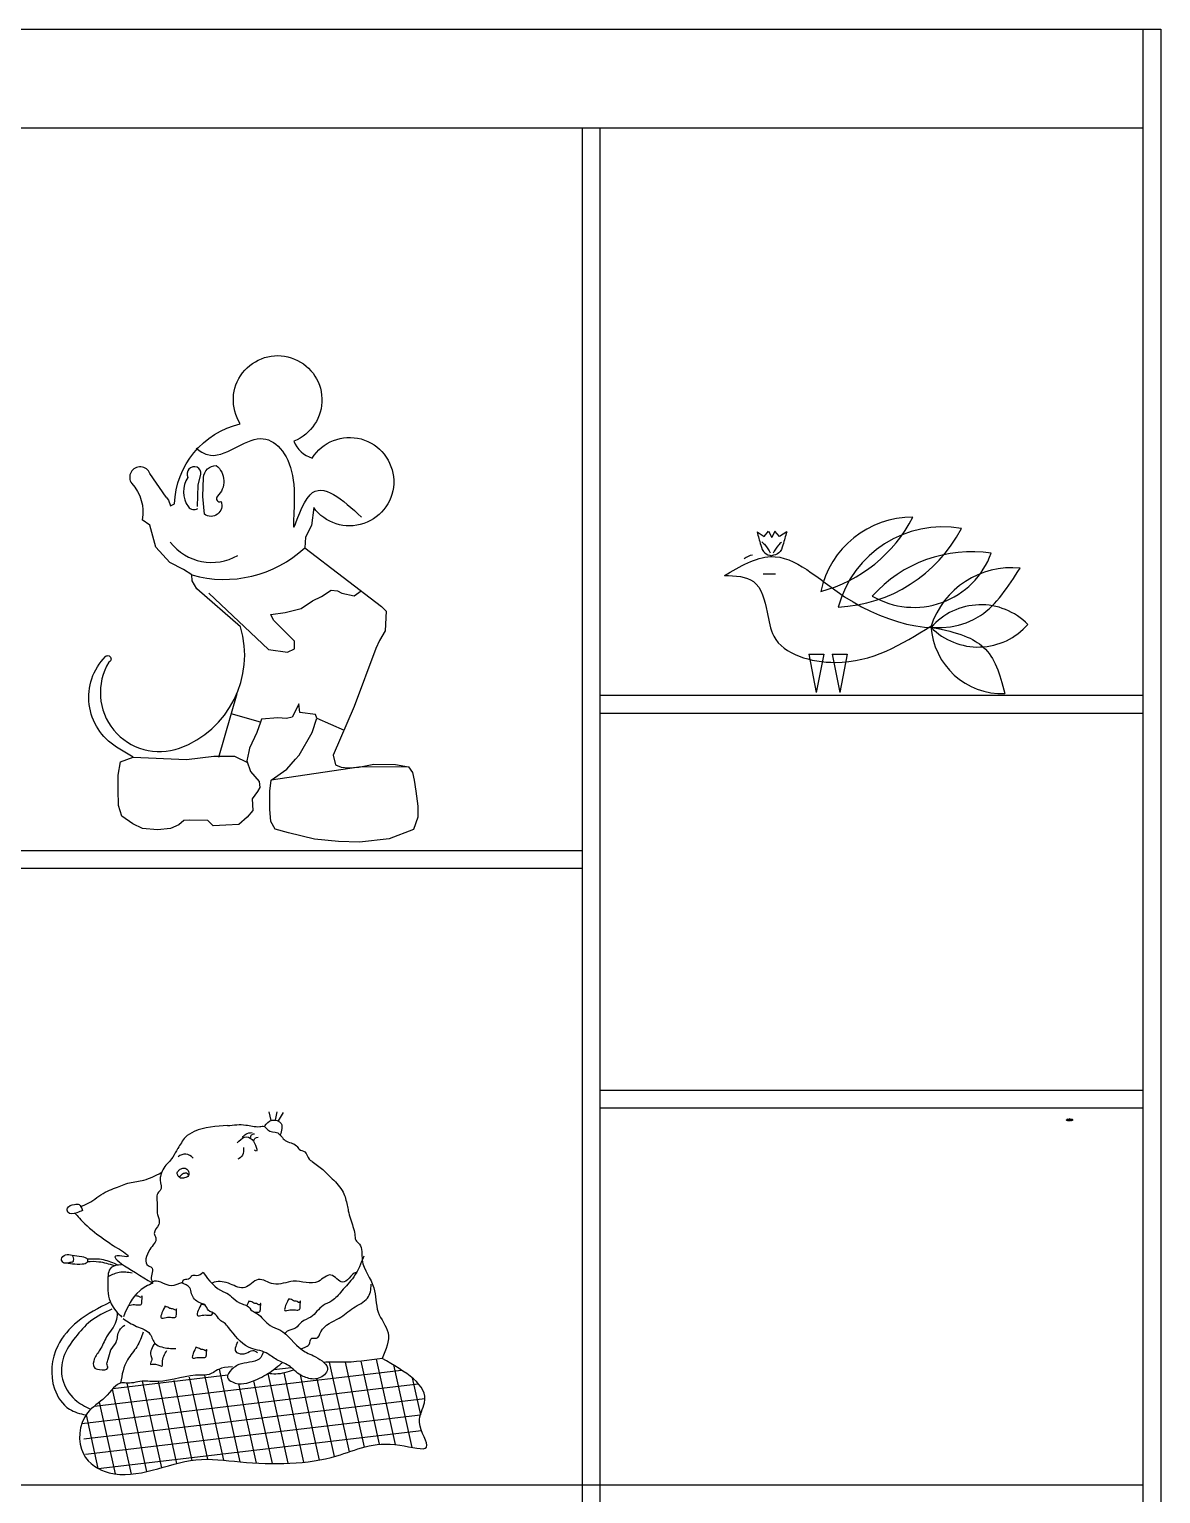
# Model space of a CAD drawing. Header units: inches. Extents: x 8.4 to 50.9, y 14.4 to 39.2.
# Drawn here: x 20.068 to 21.215, y 25.467 to 26.951 of the extents above; entities that cross this region are included whole.
import ezdxf

# ---------------------------------------------------------------- set-up
doc = ezdxf.new("R2010")
doc.units = ezdxf.units.IN
doc.header["$MEASUREMENT"] = 0
doc.layers.add('02', color=2, linetype='Continuous')

msp = doc.modelspace()

# ---------------------------------------------------------------- linework, layer by layer
at = {"layer": '02'}
for p, q in [((19.1545, 26.951), (21.2145, 26.951)), ((21.1965, 26.951), (21.1965, 24.451)), ((21.2145, 26.951), (21.2145, 24.451)), ((19.1755, 26.851), (21.1965, 26.851)), ((20.6285, 24.451), (20.6285, 26.851)), ((20.6465, 24.451), (20.6465, 26.851)), ((20.8054, 26.4418), (20.8126, 26.437)), ((20.8126, 26.437), (20.8172, 26.4426)), ((20.8172, 26.4426), (20.8204, 26.4362)), ((20.8236, 26.4426), (20.8204, 26.4362)), ((20.8282, 26.437), (20.8236, 26.4426)), ((20.8355, 26.4418), (20.8282, 26.437)), ((20.8115, 26.3992), (20.824, 26.3992)), ((20.8578, 26.318), (20.8654, 26.279)), ((20.8578, 26.318), (20.8731, 26.318)), ((20.8731, 26.318), (20.8654, 26.279)), ((20.8816, 26.318), (20.8893, 26.279)), ((20.8816, 26.318), (20.8969, 26.318)), ((20.8969, 26.318), (20.8893, 26.279)), ((20.2782, 26.2777), (20.2597, 26.213)), ((20.6465, 26.2762), (21.1965, 26.2762)), ((20.3021, 26.2488), (20.2724, 26.2573)), ((20.3593, 26.2531), (20.3869, 26.241)), ((20.6465, 26.2582), (21.1965, 26.2582)), ((20.4521, 26.2038), (20.402, 26.2034)), ((20.402, 26.2034), (20.3131, 26.1901)), ((19.1755, 26.119), (20.6285, 26.119)), ((19.1755, 26.101), (20.6285, 26.101)), ((20.6465, 25.8762), (21.1965, 25.8762)), ((20.3106, 25.854), (20.3128, 25.8453)), ((20.3187, 25.854), (20.3171, 25.8458)), ((20.3253, 25.8534), (20.3202, 25.8449)), ((20.6465, 25.8582), (21.1965, 25.8582)), ((21.1191, 25.8459), (21.1192, 25.8459)), ((21.1191, 25.8458), (21.1191, 25.8459)), ((21.1191, 25.8459), (21.1191, 25.8459)), ((21.1191, 25.8457), (21.1191, 25.8458)), ((21.1191, 25.8458), (21.1191, 25.8458)), ((21.1191, 25.8458), (21.1191, 25.8458)), ((21.1191, 25.8458), (21.1191, 25.8458)), ((21.1191, 25.8457), (21.1191, 25.8457)), ((21.1191, 25.8456), (21.1191, 25.8457)), ((21.1191, 25.8457), (21.1191, 25.8457)), ((21.1191, 25.8457), (21.1191, 25.8457)), ((21.1192, 25.8456), (21.1191, 25.8456)), ((21.1191, 25.8456), (21.1191, 25.8456)), ((21.1192, 25.8461), (21.1192, 25.8462)), ((21.1192, 25.8462), (21.1193, 25.8462)), ((21.1192, 25.846), (21.1192, 25.8461)), ((21.1192, 25.846), (21.1192, 25.8461)), ((21.1193, 25.8461), (21.1192, 25.846)), ((21.1192, 25.8461), (21.1193, 25.8461)), ((21.1192, 25.8461), (21.1192, 25.8461)), ((21.1192, 25.8461), (21.1192, 25.8461)), ((21.1192, 25.8461), (21.1192, 25.8461)), ((21.1193, 25.8461), (21.1192, 25.8461)), ((21.1192, 25.8459), (21.1192, 25.846)), ((21.1192, 25.846), (21.1192, 25.8459)), ((21.1192, 25.8459), (21.1192, 25.846)), ((21.1192, 25.8459), (21.1192, 25.8459)), ((21.1192, 25.8459), (21.1193, 25.8458)), ((21.1192, 25.8459), (21.1192, 25.8458)), ((21.1192, 25.8459), (21.1192, 25.8459)), ((21.1192, 25.8459), (21.1192, 25.8459)), ((21.1192, 25.8459), (21.1192, 25.8459)), ((21.1192, 25.8457), (21.1192, 25.8458)), ((21.1192, 25.8458), (21.1193, 25.8458)), ((21.1192, 25.8458), (21.1192, 25.8458)), ((21.1192, 25.8458), (21.1192, 25.8458)), ((21.1193, 25.8457), (21.1192, 25.8457)), ((21.1192, 25.8457), (21.1192, 25.8456)), ((21.1193, 25.8457), (21.1192, 25.8457)), ((21.1194, 25.8463), (21.1193, 25.8462)), ((21.1193, 25.8462), (21.1193, 25.8462)), ((21.1193, 25.8462), (21.1193, 25.8461)), ((21.1193, 25.8461), (21.1193, 25.8462)), ((21.1193, 25.8462), (21.1193, 25.8462)), ((21.1193, 25.8461), (21.1193, 25.8461)), ((21.1193, 25.8458), (21.1193, 25.8457)), ((21.1193, 25.8457), (21.1194, 25.8456)), ((21.1195, 25.8463), (21.1194, 25.8463)), ((21.1194, 25.8456), (21.1195, 25.8456)), ((21.1196, 25.8464), (21.1195, 25.8463)), ((21.1195, 25.8456), (21.1201, 25.8455)), ((21.1195, 25.8456), (21.1195, 25.8456)), ((21.1195, 25.8455), (21.1195, 25.8456)), ((21.1201, 25.8454), (21.1195, 25.8455)), ((21.12, 25.8464), (21.1196, 25.8464)), ((21.1203, 25.8465), (21.12, 25.8464)), ((21.1201, 25.8458), (21.1202, 25.8459)), ((21.1201, 25.8456), (21.1201, 25.8458)), ((21.1201, 25.8455), (21.1201, 25.8456)), ((21.1202, 25.8459), (21.1203, 25.846)), ((21.1205, 25.8465), (21.1203, 25.8465)), ((21.1205, 25.8465), (21.1203, 25.8465)), ((21.1203, 25.846), (21.1204, 25.8461)), ((21.1204, 25.8461), (21.1206, 25.8462)), ((21.1206, 25.8457), (21.1204, 25.8458)), ((21.1206, 25.8457), (21.1204, 25.8458)), ((21.1205, 25.8457), (21.1204, 25.8458)), ((21.1205, 25.8458), (21.1204, 25.8458)), ((21.1205, 25.8457), (21.1204, 25.8457)), ((21.1205, 25.8457), (21.1204, 25.8457)), ((21.1205, 25.8456), (21.1204, 25.8455)), ((21.1206, 25.8456), (21.1204, 25.8455)), ((21.1206, 25.8456), (21.1204, 25.8455)), ((21.1205, 25.8456), (21.1204, 25.8456)), ((21.1205, 25.8456), (21.1204, 25.8456)), ((21.1205, 25.8455), (21.1204, 25.8455)), ((21.1207, 25.8469), (21.1205, 25.8465)), ((21.1206, 25.8465), (21.1205, 25.8465)), ((21.1206, 25.8465), (21.1205, 25.8465)), ((21.1206, 25.8457), (21.1205, 25.8459)), ((21.1206, 25.8457), (21.1205, 25.8459)), ((21.1205, 25.8458), (21.1205, 25.8459)), ((21.1205, 25.8456), (21.1206, 25.8457)), ((21.1206, 25.8456), (21.1205, 25.8454)), ((21.1206, 25.8456), (21.1205, 25.8454)), ((21.1205, 25.8456), (21.1205, 25.8456)), ((21.1206, 25.8456), (21.1205, 25.8456)), ((21.1205, 25.8455), (21.1205, 25.8454)), ((21.1207, 25.8468), (21.1206, 25.8465)), ((21.1207, 25.8465), (21.1206, 25.8465)), ((21.1207, 25.8465), (21.1206, 25.8465)), ((21.1206, 25.8462), (21.1208, 25.8462)), ((21.1206, 25.8458), (21.1206, 25.8459)), ((21.1206, 25.8458), (21.1206, 25.8459)), ((21.1206, 25.8456), (21.1207, 25.8454)), ((21.1206, 25.8455), (21.1206, 25.8454)), ((21.1206, 25.8455), (21.1206, 25.8454)), ((21.1207, 25.8469), (21.1207, 25.8465)), ((21.1208, 25.8464), (21.1207, 25.8465)), ((21.1207, 25.8457), (21.1207, 25.8459)), ((21.1207, 25.8458), (21.1207, 25.8459)), ((21.1207, 25.8458), (21.1208, 25.8459)), ((21.1207, 25.8458), (21.1207, 25.8459)), ((21.1207, 25.8458), (21.1208, 25.8459)), ((21.1207, 25.8458), (21.1208, 25.8459)), ((21.1207, 25.8458), (21.1207, 25.8457)), ((21.1207, 25.8457), (21.1209, 25.8458)), ((21.1207, 25.8457), (21.1209, 25.8458)), ((21.1207, 25.8458), (21.1207, 25.8458)), ((21.1207, 25.8457), (21.1207, 25.8458)), ((21.1207, 25.8456), (21.1207, 25.8454)), ((21.1207, 25.8456), (21.1209, 25.8455)), ((21.1207, 25.8456), (21.1209, 25.8455)), ((21.1207, 25.8456), (21.1208, 25.8455)), ((21.1208, 25.8455), (21.1207, 25.8456)), ((21.1207, 25.8455), (21.1208, 25.8454)), ((21.1207, 25.8455), (21.1207, 25.8454)), ((21.1207, 25.8455), (21.1208, 25.8454)), ((21.1207, 25.8455), (21.1208, 25.8454)), ((21.1209, 25.8464), (21.1208, 25.8464)), ((21.1208, 25.8462), (21.1209, 25.8461)), ((21.1208, 25.8458), (21.1208, 25.8459)), ((21.1208, 25.8457), (21.1209, 25.8458)), ((21.1208, 25.8458), (21.1209, 25.8458)), ((21.1208, 25.8457), (21.1209, 25.8457)), ((21.1208, 25.8456), (21.1209, 25.8457)), ((21.1208, 25.8456), (21.1209, 25.8456)), ((21.1208, 25.8456), (21.1209, 25.8456)), ((21.1208, 25.8456), (21.1209, 25.8455)), ((21.1208, 25.8455), (21.1208, 25.8454)), ((21.1208, 25.8455), (21.1209, 25.8455)), ((21.1208, 25.8455), (21.1208, 25.8455)), ((21.1209, 25.8465), (21.1209, 25.8469)), ((21.121, 25.8465), (21.1209, 25.8465)), ((21.121, 25.8464), (21.1209, 25.8464)), ((21.1209, 25.8461), (21.1211, 25.846)), ((21.121, 25.8465), (21.121, 25.8464)), ((21.121, 25.8465), (21.121, 25.8465)), ((21.121, 25.8464), (21.121, 25.8464)), ((21.121, 25.8464), (21.121, 25.8464)), ((21.121, 25.8464), (21.1211, 25.8463)), ((21.1211, 25.8463), (21.121, 25.8464)), ((21.1211, 25.8463), (21.1212, 25.8463)), ((21.1211, 25.8463), (21.1211, 25.8463)), ((21.1212, 25.8462), (21.1211, 25.8463)), ((21.1211, 25.8463), (21.1211, 25.8463)), ((21.1211, 25.846), (21.1212, 25.8459)), ((21.1213, 25.8454), (21.1211, 25.8454)), ((21.1212, 25.8464), (21.1212, 25.8463)), ((21.1213, 25.8464), (21.1212, 25.8464)), ((21.1212, 25.8464), (21.1212, 25.8464)), ((21.1212, 25.8464), (21.1212, 25.8464)), ((21.1212, 25.8464), (21.1212, 25.8464)), ((21.1214, 25.8463), (21.1212, 25.8463)), ((21.1212, 25.8462), (21.1212, 25.8463)), ((21.1212, 25.8463), (21.1212, 25.8463)), ((21.1213, 25.846), (21.1212, 25.8462)), ((21.1213, 25.846), (21.1212, 25.8462)), ((21.1212, 25.8459), (21.1212, 25.8457)), ((21.1212, 25.8457), (21.1213, 25.8456)), ((21.1213, 25.8463), (21.1213, 25.8464)), ((21.1214, 25.8459), (21.1213, 25.846)), ((21.1213, 25.8459), (21.1213, 25.846)), ((21.1213, 25.8457), (21.1213, 25.8459)), ((21.1213, 25.8456), (21.1213, 25.8457)), ((21.1213, 25.8455), (21.1213, 25.8456)), ((21.1213, 25.8456), (21.1213, 25.8455)), ((21.1213, 25.8455), (21.1216, 25.8455)), ((21.1213, 25.8455), (21.1213, 25.8455)), ((21.1213, 25.8454), (21.1218, 25.8454)), ((21.1218, 25.8453), (21.1213, 25.8453)), ((21.1218, 25.8463), (21.1214, 25.8463)), ((21.1215, 25.8458), (21.1214, 25.8459)), ((21.1216, 25.8457), (21.1215, 25.8458)), ((21.1218, 25.8457), (21.1216, 25.8457)), ((21.1216, 25.8455), (21.1219, 25.8454)), ((21.1217, 25.8453), (21.1218, 25.8454)), ((21.1224, 25.8453), (21.1217, 25.8453)), ((21.1221, 25.8464), (21.1218, 25.8463)), ((21.122, 25.8457), (21.1218, 25.8457)), ((21.1219, 25.8454), (21.1223, 25.8454)), ((21.1221, 25.8456), (21.122, 25.8457)), ((21.1222, 25.8469), (21.1221, 25.8469)), ((21.1221, 25.8469), (21.1221, 25.8469)), ((21.1221, 25.8469), (21.1221, 25.8468)), ((21.1221, 25.8469), (21.1221, 25.8469)), ((21.1221, 25.8468), (21.1224, 25.8465)), ((21.1222, 25.8466), (21.1221, 25.8464)), ((21.1222, 25.8464), (21.1221, 25.8464)), ((21.1222, 25.8457), (21.1221, 25.8456)), ((21.1222, 25.847), (21.1222, 25.8469)), ((21.1223, 25.847), (21.1222, 25.847)), ((21.1223, 25.8469), (21.1222, 25.8469)), ((21.1222, 25.8469), (21.1222, 25.8469)), ((21.1222, 25.8469), (21.1222, 25.8469)), ((21.1222, 25.8469), (21.1222, 25.8468)), ((21.1222, 25.8469), (21.1222, 25.8469)), ((21.1222, 25.8468), (21.1226, 25.8465)), ((21.1222, 25.8465), (21.1222, 25.8466)), ((21.1222, 25.8466), (21.1222, 25.8466)), ((21.1222, 25.8466), (21.1222, 25.8466)), ((21.1222, 25.8466), (21.1222, 25.8466)), ((21.1222, 25.8466), (21.1222, 25.8466)), ((21.1222, 25.8466), (21.1222, 25.8466)), ((21.1222, 25.8464), (21.1222, 25.8465)), ((21.1222, 25.8464), (21.1222, 25.8465)), ((21.1225, 25.8464), (21.1222, 25.8464)), ((21.1223, 25.8464), (21.1222, 25.8464)), ((21.1223, 25.8457), (21.1222, 25.8457)), ((21.1223, 25.8469), (21.1223, 25.847)), ((21.1223, 25.8469), (21.1223, 25.8469)), ((21.1223, 25.847), (21.1223, 25.847)), ((21.1227, 25.8466), (21.1223, 25.8469)), ((21.1224, 25.8465), (21.1223, 25.8465)), ((21.1223, 25.8465), (21.1223, 25.8464)), ((21.1223, 25.8464), (21.1223, 25.8464)), ((21.1223, 25.8464), (21.1224, 25.8464)), ((21.1224, 25.8457), (21.1223, 25.8457)), ((21.1223, 25.8454), (21.1228, 25.8454)), ((21.1224, 25.8465), (21.1225, 25.8464)), ((21.1224, 25.8465), (21.1224, 25.8465)), ((21.1224, 25.8464), (21.1224, 25.8463)), ((21.1224, 25.8463), (21.1225, 25.8462)), ((21.1225, 25.846), (21.1224, 25.8458)), ((21.1224, 25.8458), (21.1224, 25.8457)), ((21.1224, 25.8454), (21.1224, 25.8453)), ((21.1229, 25.8453), (21.1224, 25.8453)), ((21.1226, 25.8465), (21.1225, 25.8465)), ((21.1229, 25.8464), (21.1225, 25.8464)), ((21.1225, 25.8464), (21.1225, 25.8464)), ((21.1225, 25.8464), (21.1225, 25.8464)), ((21.1225, 25.8464), (21.1225, 25.8464)), ((21.1225, 25.8462), (21.1225, 25.8461)), ((21.1225, 25.8461), (21.1225, 25.846)), ((21.1226, 25.8465), (21.1227, 25.8466)), ((21.1226, 25.8465), (21.1226, 25.8465)), ((21.1226, 25.8465), (21.1226, 25.8465)), ((21.1226, 25.8465), (21.1226, 25.8464)), ((21.1226, 25.8465), (21.1226, 25.8465)), ((21.1226, 25.8464), (21.1226, 25.8464)), ((21.1226, 25.8464), (21.1226, 25.8464)), ((21.1226, 25.8464), (21.1227, 25.8464)), ((21.1227, 25.8466), (21.1227, 25.8466)), ((21.1227, 25.8466), (21.1227, 25.8466)), ((21.1227, 25.8465), (21.1227, 25.8466)), ((21.1227, 25.8465), (21.1227, 25.8465)), ((21.1227, 25.8464), (21.1227, 25.8465)), ((21.1227, 25.8465), (21.1227, 25.8465)), ((21.1228, 25.8465), (21.1227, 25.8465)), ((21.1231, 25.8465), (21.1228, 25.8465)), ((21.1233, 25.8455), (21.1228, 25.8454)), ((21.1232, 25.8464), (21.1229, 25.8464)), ((21.1232, 25.8453), (21.1229, 25.8453)), ((21.1229, 25.8453), (21.1229, 25.8453)), ((21.1234, 25.8465), (21.1231, 25.8465)), ((21.1231, 25.8458), (21.1232, 25.846)), ((21.1234, 25.8458), (21.1231, 25.8458)), ((21.1231, 25.8458), (21.1231, 25.8458)), ((21.1231, 25.8458), (21.1231, 25.8458)), ((21.1236, 25.8464), (21.1232, 25.8464)), ((21.1232, 25.8458), (21.1232, 25.846)), ((21.1232, 25.8458), (21.1233, 25.846)), ((21.1232, 25.846), (21.1235, 25.846)), ((21.1232, 25.846), (21.1232, 25.846)), ((21.1232, 25.846), (21.1232, 25.846)), ((21.1233, 25.8453), (21.1232, 25.8453)), ((21.1233, 25.8458), (21.1234, 25.846)), ((21.1233, 25.8455), (21.1236, 25.8455)), ((21.1237, 25.8453), (21.1233, 25.8453)), ((21.1237, 25.8465), (21.1234, 25.8465)), ((21.1234, 25.8458), (21.1234, 25.846)), ((21.1235, 25.8458), (21.1234, 25.8458)), ((21.1235, 25.846), (21.1235, 25.846)), ((21.1235, 25.846), (21.1235, 25.8458)), ((21.1235, 25.846), (21.1235, 25.846)), ((21.1235, 25.846), (21.1235, 25.846)), ((21.1239, 25.8464), (21.1236, 25.8464)), ((21.1237, 25.8461), (21.1236, 25.8459)), ((21.1236, 25.8459), (21.1236, 25.8458)), ((21.1236, 25.8458), (21.1236, 25.8457)), ((21.1236, 25.8456), (21.1237, 25.8458)), ((21.1236, 25.8457), (21.1236, 25.8455)), ((21.1236, 25.8455), (21.1236, 25.8456)), ((21.1236, 25.8455), (21.1236, 25.8455)), ((21.1236, 25.8455), (21.1236, 25.8455)), ((21.1236, 25.8455), (21.1236, 25.8455)), ((21.124, 25.8465), (21.1237, 25.8465)), ((21.1239, 25.8462), (21.1237, 25.8461)), ((21.1237, 25.8459), (21.1238, 25.846)), ((21.1237, 25.8458), (21.1237, 25.8459)), ((21.1238, 25.846), (21.1239, 25.8461)), ((21.1242, 25.8464), (21.1239, 25.8464)), ((21.124, 25.8463), (21.1239, 25.8462)), ((21.1239, 25.8461), (21.1241, 25.8462)), ((21.1242, 25.8464), (21.124, 25.8465)), ((21.1242, 25.8463), (21.124, 25.8463)), ((21.1241, 25.8457), (21.124, 25.8458)), ((21.1241, 25.8457), (21.124, 25.8458)), ((21.1241, 25.8457), (21.124, 25.8457)), ((21.1241, 25.8457), (21.124, 25.8457)), ((21.1241, 25.8456), (21.124, 25.8456)), ((21.1241, 25.8456), (21.124, 25.8456)), ((21.1241, 25.8456), (21.124, 25.8456)), ((21.1241, 25.8456), (21.124, 25.8456)), ((21.1241, 25.8456), (21.124, 25.8455)), ((21.1241, 25.8456), (21.124, 25.8455)), ((21.1241, 25.8456), (21.124, 25.8455)), ((21.1241, 25.8455), (21.124, 25.8455)), ((21.1241, 25.8462), (21.1242, 25.8462)), ((21.1242, 25.8457), (21.1241, 25.8459)), ((21.1242, 25.8458), (21.1241, 25.8459)), ((21.1241, 25.8458), (21.1241, 25.8459)), ((21.1241, 25.8458), (21.1242, 25.8457)), ((21.1241, 25.8457), (21.1241, 25.8458)), ((21.1242, 25.8458), (21.1241, 25.8458)), ((21.1241, 25.8456), (21.1241, 25.8455)), ((21.1241, 25.8455), (21.1241, 25.8454)), ((21.1242, 25.8455), (21.1241, 25.8454)), ((21.1242, 25.8455), (21.1241, 25.8454)), ((21.1241, 25.8455), (21.1241, 25.8454)), ((21.1241, 25.8455), (21.1242, 25.8455)), ((21.1241, 25.8455), (21.1241, 25.8455)), ((21.1244, 25.8464), (21.1242, 25.8464)), ((21.1242, 25.8464), (21.1242, 25.8464)), ((21.1244, 25.8463), (21.1242, 25.8463)), ((21.1242, 25.8462), (21.1244, 25.8462)), ((21.1242, 25.8457), (21.1242, 25.8459)), ((21.1242, 25.8457), (21.1242, 25.8459)), ((21.1242, 25.8458), (21.1242, 25.8459)), ((21.1242, 25.8457), (21.1242, 25.8458)), ((21.1242, 25.8455), (21.1242, 25.8453)), ((21.1242, 25.8455), (21.1242, 25.8453)), ((21.1242, 25.8454), (21.1242, 25.8453)), ((21.1243, 25.8457), (21.1244, 25.8459)), ((21.1243, 25.8457), (21.1244, 25.8459)), ((21.1243, 25.8458), (21.1243, 25.8459)), ((21.1243, 25.8458), (21.1243, 25.8459)), ((21.1243, 25.8457), (21.1245, 25.8458)), ((21.1243, 25.8457), (21.1245, 25.8458)), ((21.1243, 25.8458), (21.1244, 25.8458)), ((21.1243, 25.8456), (21.1245, 25.8455)), ((21.1243, 25.8456), (21.1245, 25.8455)), ((21.1243, 25.8456), (21.1244, 25.8456)), ((21.1244, 25.8456), (21.1243, 25.8456)), ((21.1243, 25.8455), (21.1244, 25.8454)), ((21.1243, 25.8455), (21.1243, 25.8454)), ((21.1243, 25.8455), (21.1244, 25.8454)), ((21.1243, 25.8455), (21.1244, 25.8454)), ((21.1243, 25.8454), (21.1243, 25.8453)), ((21.1246, 25.8464), (21.1244, 25.8464)), ((21.1246, 25.8462), (21.1244, 25.8463)), ((21.1244, 25.8462), (21.1246, 25.8461)), ((21.1244, 25.8457), (21.1244, 25.8458)), ((21.1244, 25.8457), (21.1245, 25.8457)), ((21.1244, 25.8457), (21.1245, 25.8457)), ((21.1244, 25.8456), (21.1244, 25.8456)), ((21.1244, 25.8456), (21.1245, 25.8455)), ((21.1244, 25.8456), (21.1245, 25.8456)), ((21.1244, 25.8456), (21.1245, 25.8456)), ((21.1244, 25.8456), (21.1245, 25.8456)), ((21.1244, 25.8455), (21.1244, 25.8455)), ((21.1247, 25.8464), (21.1246, 25.8464)), ((21.1248, 25.8461), (21.1246, 25.8462)), ((21.1246, 25.8461), (21.1247, 25.846)), ((21.1249, 25.8463), (21.1247, 25.8464)), ((21.1247, 25.846), (21.1248, 25.8458)), ((21.1248, 25.8459), (21.1248, 25.8461)), ((21.1249, 25.8458), (21.1248, 25.8459)), ((21.1248, 25.8458), (21.1249, 25.8457)), ((21.1249, 25.8455), (21.1248, 25.8455)), ((21.125, 25.8463), (21.1249, 25.8463)), ((21.1249, 25.8456), (21.1249, 25.8458)), ((21.125, 25.8457), (21.1249, 25.8456)), ((21.1249, 25.8457), (21.1249, 25.8455)), ((21.1249, 25.8455), (21.1249, 25.8456)), ((21.1249, 25.8456), (21.1249, 25.8455)), ((21.1249, 25.8455), (21.125, 25.8456)), ((21.1249, 25.8455), (21.1249, 25.8455)), ((21.1249, 25.8455), (21.1249, 25.8455)), ((21.1249, 25.8455), (21.1249, 25.8455)), ((21.1249, 25.8455), (21.1249, 25.8455)), ((21.1251, 25.8463), (21.125, 25.8463)), ((21.125, 25.8458), (21.1251, 25.8457)), ((21.125, 25.8458), (21.125, 25.8457)), ((21.125, 25.8458), (21.125, 25.8457)), ((21.125, 25.8458), (21.125, 25.8458)), ((21.125, 25.8458), (21.125, 25.8458)), ((21.1251, 25.8458), (21.125, 25.8458)), ((21.125, 25.8457), (21.125, 25.8457)), ((21.1251, 25.8457), (21.125, 25.8457)), ((21.125, 25.8457), (21.125, 25.8457)), ((21.125, 25.8457), (21.125, 25.8457)), ((21.125, 25.8457), (21.125, 25.8457)), ((21.125, 25.8456), (21.1251, 25.8456)), ((21.1251, 25.8463), (21.1251, 25.8463)), ((21.1252, 25.8462), (21.1251, 25.8463)), ((21.1251, 25.8462), (21.1251, 25.846)), ((21.1251, 25.8462), (21.1251, 25.8461)), ((21.1251, 25.8462), (21.1251, 25.8462)), ((21.1251, 25.8461), (21.1251, 25.846)), ((21.1251, 25.846), (21.1251, 25.8459)), ((21.1251, 25.846), (21.1251, 25.8459)), ((21.1251, 25.8459), (21.1251, 25.8458)), ((21.1251, 25.8459), (21.1251, 25.8459)), ((21.1252, 25.8459), (21.1251, 25.8459)), ((21.1251, 25.8459), (21.1251, 25.8459)), ((21.1252, 25.8459), (21.1251, 25.8459)), ((21.1252, 25.8458), (21.1251, 25.8458)), ((21.1251, 25.8457), (21.1251, 25.8457)), ((21.1251, 25.8457), (21.1252, 25.8457)), ((21.1251, 25.8456), (21.1251, 25.8457)), ((21.1252, 25.8457), (21.1251, 25.8457)), ((21.1252, 25.8457), (21.1251, 25.8457)), ((21.1252, 25.8462), (21.1252, 25.8462)), ((21.1252, 25.8461), (21.1252, 25.8462)), ((21.1252, 25.8461), (21.1252, 25.846)), ((21.1253, 25.8461), (21.1252, 25.8457)), ((21.1253, 25.8461), (21.1252, 25.8461)), ((21.1252, 25.8461), (21.1252, 25.8461)), ((21.1252, 25.8459), (21.1253, 25.846)), ((21.1252, 25.846), (21.1252, 25.8459)), ((21.1252, 25.8459), (21.1252, 25.8459)), ((21.1252, 25.8459), (21.1252, 25.8459)), ((21.1252, 25.8459), (21.1252, 25.8459)), ((21.1252, 25.8458), (21.1252, 25.8458)), ((21.1252, 25.8457), (21.1252, 25.8458)), ((21.1252, 25.8457), (21.1252, 25.8456)), ((21.1252, 25.8457), (21.1252, 25.8457)), ((21.1252, 25.8457), (21.1252, 25.8456)), ((21.1252, 25.8457), (21.1252, 25.8457)), ((21.1253, 25.8457), (21.1252, 25.8457)), ((21.1253, 25.8461), (21.1253, 25.846)), ((21.1253, 25.8461), (21.1253, 25.8461)), ((21.1253, 25.8461), (21.1253, 25.8461)), ((21.1253, 25.846), (21.1253, 25.8461)), ((21.1253, 25.8461), (21.1253, 25.8461)), ((21.1253, 25.8461), (21.1253, 25.8461)), ((21.1253, 25.846), (21.1253, 25.8458)), ((21.1253, 25.846), (21.1253, 25.846)), ((21.1253, 25.8458), (21.1253, 25.8457)), ((21.1253, 25.8458), (21.1253, 25.8458)), ((20.276, 25.5956), (20.276, 25.5955)), ((20.3717, 25.6006), (20.392, 25.5096)), ((20.3879, 25.6004), (20.4071, 25.5144)), ((20.4038, 25.6014), (20.4226, 25.5173)), ((20.4195, 25.6034), (20.4387, 25.5171)), ((20.4195, 25.6034), (20.4387, 25.5171)), ((20.4369, 25.5977), (20.4555, 25.5142)), ((20.1336, 25.5558), (20.4452, 25.5925)), ((20.1527, 25.5739), (20.269, 25.5876)), ((20.1824, 25.5812), (20.2019, 25.4936)), ((20.1986, 25.5808), (20.2171, 25.4978)), ((20.2145, 25.5819), (20.2325, 25.501)), ((20.2299, 25.5853), (20.2484, 25.5021)), ((20.2455, 25.5874), (20.2648, 25.5012)), ((20.2603, 25.5934), (20.2813, 25.4995)), ((20.2952, 25.5816), (20.314, 25.4977)), ((20.3097, 25.589), (20.33, 25.498)), ((20.3156, 25.5931), (20.3332, 25.5951)), ((20.3257, 25.5896), (20.3459, 25.4991)), ((20.3423, 25.5876), (20.3616, 25.5013)), ((20.3593, 25.5837), (20.3769, 25.5048)), ((20.4559, 25.5846), (20.4643, 25.547)), ((20.1213, 25.5384), (20.4621, 25.5786)), ((20.1519, 25.573), (20.1711, 25.487)), ((20.1667, 25.5792), (20.1867, 25.4896)), ((20.2798, 25.5787), (20.2977, 25.4983)), ((20.1231, 25.5228), (20.4689, 25.5636)), ((20.1387, 25.5599), (20.1549, 25.4873)), ((20.125, 25.5072), (20.4644, 25.5472)), ((20.1254, 25.5472), (20.1375, 25.4929)), ((20.1377, 25.4928), (20.4653, 25.5314)), ((19.1755, 25.4762), (21.1965, 25.4762))]:
    msp.add_line(p, q, dxfattribs=at)
for points in [[(20.2817, 26.5513, -2.780632), (20.3361, 26.5337, 0.231731), (20.3545, 26.5165, -3.269279), (20.3561, 26.4664), (20.3538, 26.4482), (20.3479, 26.4365), (20.3471, 26.4255), (20.425, 26.3661), (20.4297, 26.3614), (20.4285, 26.3414), (20.4227, 26.3317), (20.4191, 26.3235), (20.3973, 26.2648), (20.3757, 26.2155), (20.3781, 26.2058), (20.384, 26.2034), (20.391, 26.2026), (20.402, 26.2034), (20.4172, 26.2065), (20.4391, 26.2062), (20.4521, 26.2038), (20.4564, 26.1979), (20.4579, 26.1901), (20.4595, 26.1792), (20.4615, 26.1639), (20.4615, 26.1526), (20.4572, 26.1401), (20.4325, 26.1307), (20.4027, 26.1275), (20.3812, 26.1279), (20.3569, 26.1303), (20.3307, 26.1369), (20.317, 26.1404), (20.3127, 26.1483), (20.3115, 26.1608), (20.3115, 26.1792), (20.3131, 26.1901), (20.3288, 26.2015), (20.3378, 26.2116), (20.3413, 26.2155), (20.3546, 26.2386), (20.3593, 26.2531), (20.3581, 26.2566), (20.3421, 26.2586), (20.3409, 26.2676), (20.337, 26.259), (20.3342, 26.2539), (20.3284, 26.2527), (20.3198, 26.2535), (20.3033, 26.2519), (20.3021, 26.2488), (20.2986, 26.2386), (20.2912, 26.2226), (20.2904, 26.2191), (20.2884, 26.2097), (20.292, 26.1991), (20.301, 26.1889), (20.3014, 26.1827), (20.299, 26.1788), (20.2939, 26.1713), (20.2943, 26.1596), (20.2888, 26.1526), (20.2804, 26.1454), (20.2671, 26.1446), (20.2542, 26.1439), (20.2487, 26.1493), (20.2303, 26.1497), (20.2244, 26.1493), (20.2194, 26.145), (20.2111, 26.1411), (20.1978, 26.14), (20.1826, 26.1411), (20.1728, 26.1458), (20.1618, 26.1536), (20.1583, 26.1646), (20.1579, 26.1806), (20.1579, 26.1951), (20.1602, 26.2088), (20.1732, 26.2135), (20.1563, 26.2238, -0.480393), (20.145, 26.3154, -1.257082), (20.1485, 26.3099, 0.706408), (20.2201, 26.2227, 0.397958), (20.282, 26.3455), (20.2378, 26.384), (20.2331, 26.3923), (20.2327, 26.3981), (20.2241, 26.4036), (20.2104, 26.4106), (20.1963, 26.4263), (20.19, 26.4486), (20.1823, 26.454)], [(20.2065, 26.477), (20.2089, 26.4738), (20.2109, 26.4683), (20.2152, 26.4702, -0.337972), (20.2817, 26.5513)], [(20.2065, 26.477), (20.1901, 26.5008, 1.147535), (20.1717, 26.4909, -0.239038), (20.1823, 26.454, 0.932314)], [(20.2384, 26.4676), (20.239, 26.489), (20.2416, 26.5001, 0.357136), (20.2379, 26.5072, 0.713549), (20.2287, 26.497, 0.314811), (20.2291, 26.4672, 0.383013), (20.2387, 26.4653, -0.242652)], [(20.2454, 26.4596), (20.2437, 26.4776), (20.2446, 26.4968, -0.410066), (20.2574, 26.509, -0.451179), (20.2586, 26.4779, 0.84041), (20.2623, 26.4725, -0.740597), (20.2454, 26.4596)]]:
    msp.add_lwpolyline(points, format="xyb", dxfattribs=at)
for points in [[(20.2499, 26.3796), (20.3102, 26.3225), (20.3297, 26.3199), (20.3368, 26.3232), (20.3368, 26.331), (20.3154, 26.3524), (20.3128, 26.3582), (20.3271, 26.3601), (20.3433, 26.364), (20.355, 26.3718), (20.3641, 26.3764), (20.3738, 26.3828), (20.3803, 26.3822), (20.3848, 26.3796), (20.3972, 26.377), (20.4043, 26.3822)], [(20.1732, 26.2135), (20.2271, 26.2113), (20.2548, 26.2146), (20.276, 26.2146), (20.289, 26.2081)]]:
    msp.add_lwpolyline(points, dxfattribs=at)
for centre, radius in [((21.1207, 25.8456), 0.000526), ((21.1207, 25.8456), 0.000564), ((21.1207, 25.8456), 0.000342), ((21.1207, 25.8456), 0.000322), ((21.1207, 25.8456), 0.000273), ((21.1207, 25.8456), 0.000077), ((21.1207, 25.8456), 0.0000414), ((21.1213, 25.8454), 0.0000474), ((21.1242, 25.8456), 0.000532), ((21.1242, 25.8456), 0.00049), ((21.1242, 25.8456), 0.000342), ((21.1242, 25.8456), 0.000322), ((21.1242, 25.8456), 0.000273), ((21.1242, 25.8456), 0.000077), ((21.1242, 25.8456), 0.0000414)]:
    msp.add_circle(centre, radius, dxfattribs=at)
for centre, radius, start, end in [((20.9629, 26.3618), 0.0949, 89.6755, 168.0465), ((20.8315, 26.5248), 0.1485, 285.0539, 332.6681), ((20.9934, 26.3375), 0.1093, 79.8911, 165.1278), ((20.8808, 26.5141), 0.1487, 272.6693, 332.3497), ((20.2527, 26.4641), 0.0533, 218.1081, 299.9312), ((20.2654, 26.5141), 0.1205, 254.2406, 312.7067), ((20.803, 26.4024), 0.016, 97.5951, 131.4079), ((21.0229, 26.2867), 0.135, 81.5012, 138.2063), ((20.9644, 26.4487), 0.0834, 239.6168, 340.0908), ((21.0635, 26.3194), 0.086, 84.3179, 161.874), ((21.0323, 26.3009), 0.067, 44.6425, 138.8712), ((21.0541, 26.3503), 0.0725, 183.2503, 272.0156), ((21.0295, 26.3921), 0.067, 224.6425, 318.8712), ((21.1207, 25.8456), 0.000174, 130.363, 137.2977), ((21.1207, 25.8456), 0.000174, 160.363, 167.2977), ((21.1207, 25.8456), 0.000174, 190.363, 197.2977), ((21.1207, 25.8456), 0.000174, 220.363, 227.2977), ((21.1207, 25.8456), 0.000174, 100.363, 107.2977), ((21.1207, 25.8456), 0.0000962, 89.6688, 167.3416), ((21.1207, 25.8456), 0.0000962, 209.6688, 287.3416), ((21.1207, 25.8456), 0.000174, 250.363, 257.2977), ((21.1208, 25.8469), 0.0000603, 0, 180), ((21.1208, 25.8466), 0.000133, 240.6981, 294.7246), ((21.1207, 25.8456), 0.000174, 70.363, 77.2977), ((21.1207, 25.8456), 0.0000962, 329.6688, 47.3416), ((21.1207, 25.8456), 0.000174, 280.363, 287.2977), ((21.1207, 25.8456), 0.000174, 40.363, 47.2977), ((21.1207, 25.8456), 0.000174, 10.363, 17.2977), ((21.1207, 25.8456), 0.000174, 340.363, 347.2977), ((21.1207, 25.8456), 0.000174, 310.363, 317.2977), ((21.1242, 25.8456), 0.000174, 132.7023, 139.637), ((21.1242, 25.8456), 0.0000962, 132.6584, 210.3312), ((21.1242, 25.8456), 0.000174, 162.7023, 169.637), ((21.1242, 25.8456), 0.000174, 192.7023, 199.637), ((21.1242, 25.8456), 0.000174, 222.7023, 229.637), ((21.1242, 25.8456), 0.000174, 102.7023, 109.637), ((21.1242, 25.8456), 0.0000962, 12.6584, 90.3312), ((21.1242, 25.8456), 0.0000962, 252.6584, 330.3312), ((21.1242, 25.8456), 0.000174, 252.7023, 259.637), ((21.1242, 25.8456), 0.000174, 42.7023, 49.637), ((21.1242, 25.8456), 0.000174, 72.7023, 79.637), ((21.1242, 25.8456), 0.000174, 282.7023, 289.637), ((21.1242, 25.8456), 0.000174, 312.7023, 319.637), ((21.1242, 25.8456), 0.000174, 12.7023, 19.637), ((21.1242, 25.8456), 0.000174, 342.7023, 349.637), ((20.2258, 25.8013), 0.01, 36.043, 134.9152)]:
    msp.add_arc(centre, radius, start, end, dxfattribs=at)
for points in [[(20.237, 26.5265), (20.2484, 26.52), (20.276, 26.5265), (20.3021, 26.5363), (20.3346, 26.4989), (20.3363, 26.4468), (20.3525, 26.4794), (20.4046, 26.4566)], [(20.8054, 26.4418), (20.8092, 26.4284), (20.8132, 26.4204), (20.8202, 26.4176)], [(20.8355, 26.4418), (20.8316, 26.4284), (20.8276, 26.4204), (20.8202, 26.4176)], [(20.8104, 26.4316), (20.8136, 26.4284), (20.8188, 26.4204)], [(20.8303, 26.4314), (20.8271, 26.4282), (20.8217, 26.4203)], [(20.7724, 26.3976), (20.819, 26.4167), (20.8942, 26.3761), (21.0319, 26.357), (21.072, 26.405)], [(20.7724, 26.3976), (20.8018, 26.3914), (20.8157, 26.3605), (20.8224, 26.336), (20.8847, 26.3095), (20.9817, 26.3462)], [(20.2689, 25.8402), (20.2873, 25.8408), (20.3014, 25.8392), (20.3061, 25.8392), (20.3095, 25.8359), (20.3197, 25.8327), (20.3272, 25.8251), (20.3386, 25.8198), (20.3414, 25.8162), (20.347, 25.8135), (20.3516, 25.8062), (20.3546, 25.8038), (20.375, 25.7864), (20.3859, 25.7726), (20.39, 25.7596), (20.3912, 25.7537), (20.3959, 25.7378), (20.3977, 25.7301), (20.3988, 25.7242), (20.4024, 25.7201), (20.4053, 25.7041), (20.4171, 25.6758), (20.4215, 25.6513), (20.4315, 25.6303), (20.4255, 25.6043)], [(20.2838, 25.828), (20.2873, 25.8316), (20.2937, 25.8332)], [(20.3065, 25.8398), (20.3136, 25.8456), (20.3232, 25.8423), (20.3238, 25.8372), (20.3222, 25.8308)], [(20.2786, 25.8228), (20.2861, 25.8284), (20.2937, 25.826), (20.2973, 25.8145), (20.2961, 25.8153)], [(20.2849, 25.8181), (20.2838, 25.8101), (20.2794, 25.8061)], [(20.2925, 25.828), (20.2929, 25.8304), (20.2961, 25.832)], [(20.2953, 25.8252), (20.2969, 25.8276), (20.2997, 25.8284)], [(20.1197, 25.7579), (20.1301, 25.7631), (20.147, 25.7738), (20.1554, 25.7772), (20.1694, 25.7822), (20.184, 25.785), (20.2016, 25.7926)], [(20.2293, 25.7936), (20.2267, 25.7967), (20.2225, 25.7967), (20.2196, 25.795), (20.2179, 25.7925), (20.2183, 25.79), (20.2212, 25.7871), (20.2253, 25.7872), (20.2292, 25.7896), (20.2297, 25.7911), (20.2293, 25.7936)], [(20.2292, 25.7903), (20.2271, 25.7919), (20.2242, 25.7915), (20.221, 25.7893), (20.2201, 25.7877)], [(20.1217, 25.7542), (20.1183, 25.7603), (20.1138, 25.7603), (20.1065, 25.7564), (20.1071, 25.7525), (20.1161, 25.7519), (20.1217, 25.7542)], [(20.1137, 25.7519), (20.1243, 25.7407), (20.1436, 25.725), (20.1572, 25.7161), (20.1679, 25.7075), (20.1593, 25.7081), (20.1931, 25.6807)], [(20.1113, 25.7088), (20.1047, 25.7092), (20.1005, 25.7049), (20.1026, 25.7012), (20.1058, 25.7007), (20.1101, 25.7016), (20.1116, 25.7019), (20.1125, 25.7036), (20.1113, 25.7088)], [(20.1113, 25.7088), (20.1212, 25.7074), (20.1268, 25.7048), (20.1265, 25.7016), (20.1216, 25.6997), (20.1029, 25.7011)], [(20.1612, 25.699), (20.1508, 25.6963), (20.1474, 25.6825), (20.1508, 25.6597), (20.1618, 25.646)], [(20.1722, 25.6907), (20.1591, 25.6914), (20.1481, 25.6873)], [(20.2441, 25.6912), (20.2648, 25.6718), (20.268, 25.6705), (20.2745, 25.6654), (20.2835, 25.6595), (20.2887, 25.6576), (20.2939, 25.6524), (20.2984, 25.6499), (20.312, 25.6376), (20.3217, 25.6331), (20.3443, 25.613), (20.3579, 25.6059), (20.3702, 25.593), (20.3611, 25.5842), (20.3481, 25.585), (20.343, 25.5872), (20.3305, 25.5971), (20.3187, 25.603), (20.3081, 25.6098), (20.2902, 25.6156), (20.2699, 25.6356), (20.2654, 25.6402), (20.2609, 25.6434), (20.2564, 25.6492), (20.2493, 25.6531), (20.246, 25.6583), (20.2402, 25.6608), (20.2324, 25.6699), (20.2305, 25.6757), (20.2221, 25.6809)], [(20.2441, 25.6912), (20.2373, 25.6881), (20.2327, 25.6881), (20.2302, 25.6852), (20.2277, 25.6843), (20.2231, 25.6826), (20.2231, 25.681)], [(20.1931, 25.6807), (20.1798, 25.6728), (20.1632, 25.6466)], [(20.2057, 25.6575), (20.2023, 25.6504), (20.2015, 25.6454), (20.2065, 25.6458), (20.2124, 25.6458), (20.2162, 25.6462), (20.217, 25.65), (20.217, 25.6546), (20.2162, 25.6533), (20.2141, 25.6542), (20.2103, 25.655), (20.2082, 25.6563), (20.2057, 25.6567)], [(20.3311, 25.6651), (20.3277, 25.658), (20.3269, 25.6529), (20.3319, 25.6534), (20.3378, 25.6534), (20.3416, 25.6538), (20.3424, 25.6576), (20.3424, 25.6622), (20.3416, 25.6609), (20.3395, 25.6618), (20.3357, 25.6626), (20.3336, 25.6639), (20.3311, 25.6643)], [(20.1571, 25.6504), (20.1557, 25.6417), (20.1463, 25.6262), (20.1395, 25.613), (20.1338, 25.6035), (20.1335, 25.5955), (20.1389, 25.593), (20.1474, 25.5946), (20.1466, 25.5989), (20.1479, 25.6035), (20.1506, 25.6129), (20.1558, 25.6205), (20.1592, 25.6326), (20.1648, 25.6381)], [(20.1631, 25.6446), (20.1766, 25.6368), (20.1902, 25.629), (20.1957, 25.6191), (20.2021, 25.6159), (20.2163, 25.6142)], [(20.1834, 25.6309), (20.1769, 25.6162), (20.1674, 25.6029), (20.1604, 25.5794)], [(20.1952, 25.6199), (20.1911, 25.6072), (20.1921, 25.6031), (20.1906, 25.5985), (20.1957, 25.5985), (20.2028, 25.597), (20.2028, 25.6), (20.2074, 25.6122)], [(20.2371, 25.6159), (20.234, 25.6094), (20.2333, 25.6049), (20.2378, 25.6052), (20.2432, 25.6052), (20.2466, 25.6056), (20.2474, 25.6091), (20.2474, 25.6132), (20.2466, 25.6121), (20.2447, 25.6129), (20.2413, 25.6136), (20.2394, 25.6148), (20.2371, 25.6152)], [(20.2788, 25.6211), (20.2779, 25.6104), (20.2798, 25.6095), (20.2876, 25.6095), (20.2944, 25.6124), (20.2993, 25.6104)]]:
    msp.add_spline(points, degree=3, dxfattribs=at)
for points, knots in [([(20.9818, 26.345), (21.0105, 26.34), (21.0432, 26.3262), (21.0513, 26.2986), (21.0566, 26.2779)], [3447.290732, 3447.290732, 3447.290732, 3447.290732, 4243.521396, 5244.846704, 5244.846704, 5244.846704, 5244.846704]), ([(20.2689, 25.8402), (20.2572, 25.8396), (20.2419, 25.8388), (20.2245, 25.8284), (20.2205, 25.82), (20.2157, 25.8129), (20.2133, 25.8068), (20.2073, 25.8015), (20.2029, 25.7958), (20.2009, 25.7898), (20.2, 25.7828), (20.203, 25.7761), (20.1961, 25.7708), (20.1978, 25.7627), (20.1975, 25.7554), (20.1974, 25.7502), (20.1995, 25.7456), (20.2, 25.7383), (20.1926, 25.7329), (20.1985, 25.7235), (20.1882, 25.7153), (20.1833, 25.6992), (20.1953, 25.696), (20.19, 25.6872), (20.1921, 25.6827), (20.1927, 25.6818)], [0, 0, 0, 0, 219.159921, 287.663278, 372.750424, 390.389024, 451.893717, 493.538516, 541.005164, 587.230906, 611.729041, 678.188313, 691.620931, 768.166453, 806.143293, 836.602939, 864.377233, 902.354072, 966.053688, 996.0796, 1081.012481, 1185.879975, 1207.123995, 1283.077449, 1302.366322, 1302.366322, 1302.366322, 1302.366322]), ([(20.158, 25.6987), (20.1531, 25.701), (20.1431, 25.7052), (20.1323, 25.7051), (20.1267, 25.7049)], [21.853899, 21.853899, 21.853899, 21.853899, 99.616764, 179.646874, 179.646874, 179.646874, 179.646874]), ([(20.1541, 25.698), (20.149, 25.6998), (20.14, 25.7025), (20.1307, 25.7024), (20.1267, 25.7022)], [12.053059, 12.053059, 12.053059, 12.053059, 90.710426, 148.332878, 148.332878, 148.332878, 148.332878]), ([(20.4069, 25.7079), (20.404, 25.7005), (20.3988, 25.6873), (20.3853, 25.6741), (20.3764, 25.6623), (20.3627, 25.6579), (20.3561, 25.6459), (20.3435, 25.6426), (20.3382, 25.6329), (20.3289, 25.6331), (20.3271, 25.6298), (20.3269, 25.6296)], [0, 0, 0, 0, 148.663269, 267.623843, 357.982231, 421.109249, 530.360405, 597.090395, 653.533218, 724.476551, 730.449387, 730.449387, 730.449387, 730.449387]), ([(20.3997, 25.6917), (20.3995, 25.6916), (20.3942, 25.6902), (20.3866, 25.6741), (20.3735, 25.6944), (20.3579, 25.6758), (20.3369, 25.6866), (20.3168, 25.6754), (20.2994, 25.6894), (20.2871, 25.6717), (20.2712, 25.6808), (20.2597, 25.6832), (20.2536, 25.6809), (20.2527, 25.6805)], [66.486016, 66.486016, 66.486016, 66.486016, 71.409099, 178.76834, 266.874671, 357.227055, 518.881407, 647.068977, 749.366568, 850.336891, 945.548877, 1050.108048, 1067.875676, 1067.875676, 1067.875676, 1067.875676]), ([(20.2231, 25.6812), (20.2192, 25.6802), (20.2097, 25.6741), (20.1999, 25.6846), (20.1927, 25.6819), (20.1918, 25.6815)], [1264.235355, 1264.235355, 1264.235355, 1264.235355, 1338.856098, 1452.278539, 1468.252408, 1468.252408, 1468.252408, 1468.252408]), ([(20.3433, 25.6138), (20.3444, 25.6144), (20.3472, 25.6158), (20.3529, 25.6175), (20.3523, 25.6264), (20.3608, 25.6232), (20.3645, 25.6383), (20.3815, 25.6428), (20.3953, 25.6561), (20.4125, 25.6634), (20.4143, 25.6742), (20.4144, 25.6796)], [1779.552665, 1779.552665, 1779.552665, 1779.552665, 1804.064852, 1838.297555, 1882.986906, 1912.347781, 1962.833966, 2109.59352, 2221.972824, 2332.752979, 2429.411537, 2429.411537, 2429.411537, 2429.411537]), ([(20.1497, 25.6612), (20.1383, 25.6554), (20.1173, 25.6447), (20.0915, 25.6154), (20.0875, 25.5784), (20.1051, 25.552), (20.1193, 25.5483), (20.1252, 25.547)], [0, 0, 0, 0, 243.903685, 445.003407, 721.836965, 884.764567, 996.772107, 996.772107, 996.772107, 996.772107]), ([(20.1685, 25.658), (20.1695, 25.6581), (20.1731, 25.6591), (20.1763, 25.6586), (20.1821, 25.6584), (20.1818, 25.6624), (20.1827, 25.6694), (20.1811, 25.6653), (20.1785, 25.6679), (20.1763, 25.6673), (20.1751, 25.6679), (20.175, 25.668)], [98.222903, 98.222903, 98.222903, 98.222903, 114.587313, 151.918707, 176.064846, 200.62928, 229.936454, 239.545143, 253.903246, 278.48639, 280.89034, 280.89034, 280.89034, 280.89034]), ([(20.2424, 25.6599), (20.2414, 25.6578), (20.2396, 25.6544), (20.2366, 25.6461), (20.2441, 25.6487), (20.248, 25.6481), (20.2533, 25.6479), (20.2536, 25.6496), (20.2537, 25.6506)], [0, 0, 0, 0, 50.065098, 82.478321, 114.587313, 151.918707, 176.064846, 192.582855, 192.582855, 192.582855, 192.582855]), ([(20.2466, 25.6576), (20.246, 25.6579), (20.2448, 25.6589), (20.2433, 25.659), (20.2424, 25.659)], [282.009243, 282.009243, 282.009243, 282.009243, 294.03127, 310.250714, 310.250714, 310.250714, 310.250714]), ([(20.2959, 25.6512), (20.2964, 25.6511), (20.2982, 25.651), (20.3022, 25.6508), (20.302, 25.6548), (20.3029, 25.6618), (20.3013, 25.6577), (20.2987, 25.6603), (20.2958, 25.6596), (20.2934, 25.6618), (20.2917, 25.6619), (20.2908, 25.6619)], [141.588585, 141.588585, 141.588585, 141.588585, 151.918707, 176.064846, 200.62928, 229.936454, 239.545143, 253.903246, 278.48639, 294.03127, 310.250714, 310.250714, 310.250714, 310.250714]), ([(20.1517, 25.6543), (20.144, 25.6507), (20.1295, 25.6439), (20.1142, 25.6256), (20.1008, 25.6068), (20.0993, 25.5821), (20.1117, 25.5622), (20.1244, 25.5555), (20.1302, 25.5528)], [0, 0, 0, 0, 159.173376, 300.834075, 449.407631, 591.055376, 744.365107, 864.749343, 864.749343, 864.749343, 864.749343]), ([(20.3052, 25.611), (20.3044, 25.609), (20.3011, 25.6), (20.2847, 25.6011), (20.2737, 25.5946), (20.2663, 25.5852), (20.2791, 25.576), (20.2962, 25.5812), (20.3114, 25.5895), (20.32, 25.5965), (20.3237, 25.5994), (20.3246, 25.6002)], [932.244026, 932.244026, 932.244026, 932.244026, 971.311855, 1101.286699, 1174.998773, 1232.145313, 1274.868757, 1422.140971, 1543.032286, 1609.96404, 1632.593799, 1632.593799, 1632.593799, 1632.593799]), ([(20.2737, 25.5959), (20.2609, 25.5953), (20.2514, 25.5857), (20.2323, 25.5899), (20.2037, 25.5787), (20.1812, 25.5822), (20.1706, 25.5781), (20.1566, 25.5813), (20.1477, 25.5647), (20.1179, 25.5469), (20.1158, 25.5044), (20.1668, 25.4746), (20.2223, 25.5073), (20.2987, 25.4963), (20.3734, 25.4969), (20.4229, 25.5248), (20.4812, 25.5064), (20.4575, 25.539), (20.4801, 25.5729), (20.4489, 25.5908), (20.4255, 25.6043), (20.4116, 25.6023), (20.3921, 25.5994), (20.372, 25.6008), (20.3664, 25.6003)], [980.24359, 980.24359, 980.24359, 980.24359, 1060.429989, 1217.360688, 1516.598054, 1568.908231, 1685.524505, 1729.931543, 1882.384348, 2007.47784, 2249.675356, 2453.903852, 3018.211994, 3303.967094, 3926.827389, 4338.777884, 4510.530542, 4675.098622, 4805.777391, 5200.455392, 5200.455392, 5200.455392, 5468.101228, 5576.199693, 5576.199693, 5576.199693, 5576.199693]), ([(20.3362, 25.5925), (20.336, 25.5925), (20.3298, 25.5909), (20.3213, 25.5875), (20.3125, 25.5887), (20.3099, 25.5891)], [5774.998803, 5774.998803, 5774.998803, 5774.998803, 5779.019157, 5895.989441, 5944.37472, 5944.37472, 5944.37472, 5944.37472])]:
    msp.add_open_spline(points, degree=3, knots=knots, dxfattribs=at)
msp.add_open_spline([(20.2908, 25.6628), (20.29, 25.6613), (20.2892, 25.6597), (20.2884, 25.6578)], degree=3, dxfattribs=at)

doc.saveas('drawing.dxf')
